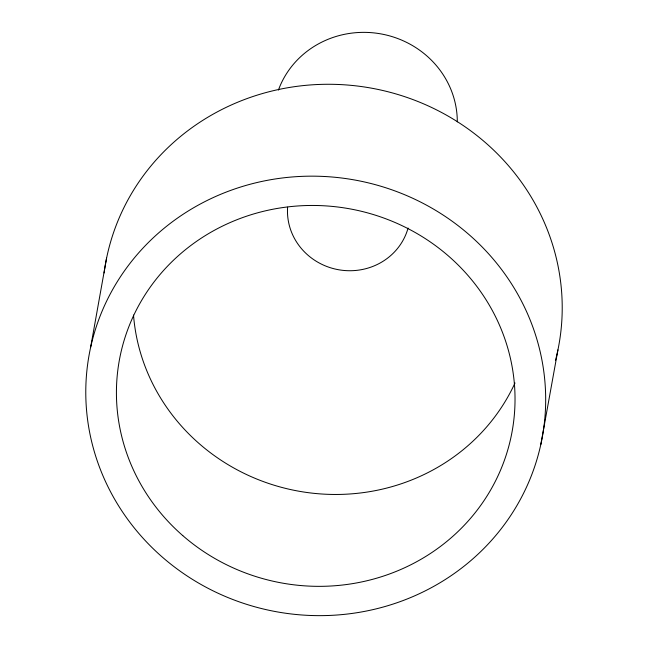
<?xml version="1.0" encoding="UTF-8"?>
<svg xmlns="http://www.w3.org/2000/svg" width="648" height="648" viewBox="0 0 648 648"><rect width="100%" height="100%" fill="white"/><g stroke="black" fill="none" stroke-linecap="round" stroke-linejoin="round"><path stroke-width="0.97" d="M90.655 347.174L106.58 258.163M540.788 444.625A230.291 219.397 10.2 0 0 244.061 185.976A230.291 219.397 10.2 0 0 162.324 557.102A230.291 219.397 10.2 0 0 540.788 444.625L557.936 349.88M104.085 272.978A230.291 219.397 10.2 0 1 374.374 88.703A230.291 219.397 10.2 0 1 555.433 360.612M408.078 228.056A61.414 58.506 10.2 0 1 338.823 269.787A61.414 58.506 10.2 0 1 287.607 207.158M514.998 382.968A199.592 190.139 10.2 0 1 298.955 491.225A199.592 190.139 10.2 0 1 133.512 315.033M278.405 90.088A92.121 87.755 10.2 0 1 380.66 33.85A92.121 87.755 10.2 0 1 457.302 121.881M182.777 535.613A199.592 190.139 10.2 0 0 510.786 438.129A199.592 190.139 10.2 0 0 253.619 213.962A199.592 190.139 10.2 0 0 182.777 535.613"/></g></svg>
